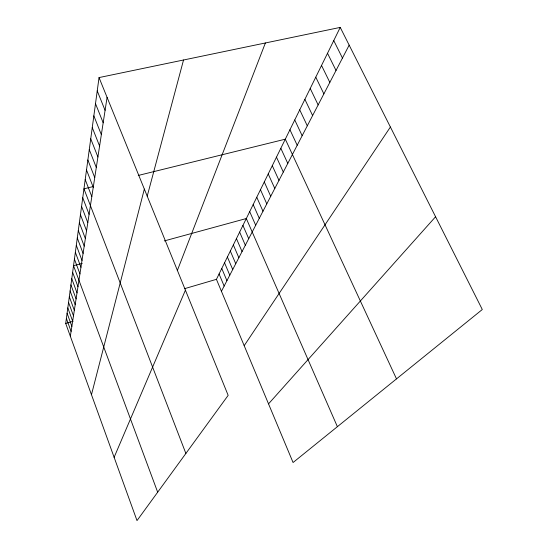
<?xml version="1.0" encoding="UTF-8"?>
<svg xmlns="http://www.w3.org/2000/svg" width="548" height="548" viewBox="0 0 548 548"><rect width="100%" height="100%" fill="white"/><g stroke="black" fill="none" stroke-linecap="round" stroke-linejoin="round"><path stroke-width="0.82" d="M99.037 77.576L228.16 395.361L137.007 520.6L65.705 323.464L99.037 77.576L340.233 27.4L482.295 309.517L293.07 462.519L216.433 279.336L340.233 27.4M70.336 336.28L107.079 97.373M91.468 394.704L144.343 189.074M147.2 196.218L183.532 59.999M177.285 270.671L265.39 42.97M114.121 457.32L185.416 290.152M221.433 291.283L349.165 45.135M244.189 345.678L390.402 127.026M268.534 403.862L435.578 216.748M65.705 323.464L73.055 321.313M184.662 288.638L216.433 279.336M82.275 263.321L73.535 265.712L157.673 492.2M164.284 240.928L246.312 218.529L337.39 426.687M93.653 186.45L83.954 188.841L185.875 453.456M138.267 175.449L285.303 139.178L396.499 378.894M333.753 40.593L342.459 58.061M327.526 53.266L336.02 70.466M321.532 65.452L329.828 82.399M315.771 77.179L323.875 93.872M310.223 88.475L318.141 104.921M304.88 99.352L312.62 115.566M299.722 109.847L307.298 125.821M294.749 119.964L302.16 135.719M289.947 129.739L297.201 145.275M280.823 148.309L287.782 163.42M276.48 157.132L283.309 172.045M272.288 165.674L278.98 180.388M268.219 173.949L274.788 188.471M264.287 181.957L270.726 196.294M260.471 189.724L266.794 203.87M256.765 197.253L262.978 211.22M253.176 204.555L259.279 218.351M249.696 211.644L255.69 225.269M242.928 225.413L248.717 238.709M239.64 232.099L245.333 245.23M236.448 238.599L242.045 251.566M233.352 244.908L238.846 257.724M230.331 251.046L235.743 263.704M227.399 257.012L232.722 269.527M224.55 262.821L229.783 275.185M221.769 268.472L226.927 280.692M219.07 273.973L224.146 286.056M97.236 90.9L105.086 110.347M95.503 103.647L103.175 122.766M93.852 115.854L101.346 134.657M92.263 127.568L99.592 146.056M90.735 138.808L97.914 156.995M89.276 149.604L96.297 167.496M87.865 159.982L94.742 177.593M86.516 169.969L93.249 187.306M85.207 179.58L91.811 196.65M82.741 197.773L89.091 214.33M81.577 206.384L87.803 222.7M80.446 214.7L86.563 230.776M79.357 222.735L85.365 238.579M78.309 230.496L84.207 246.114M77.289 238.003L83.084 253.402M76.302 245.264L82.001 260.451M75.35 252.299L80.953 267.28M74.425 259.108L79.933 273.884M72.637 272.301L77.967 286.686M71.774 278.685L77.015 292.879M70.932 284.878L76.09 298.886M70.117 290.885L75.192 304.709M69.329 296.721L74.323 310.36M68.562 302.38L73.48 315.847M67.815 307.88L72.658 321.176M67.089 313.223L71.863 326.355M66.39 318.415L71.089 331.389"/></g></svg>
